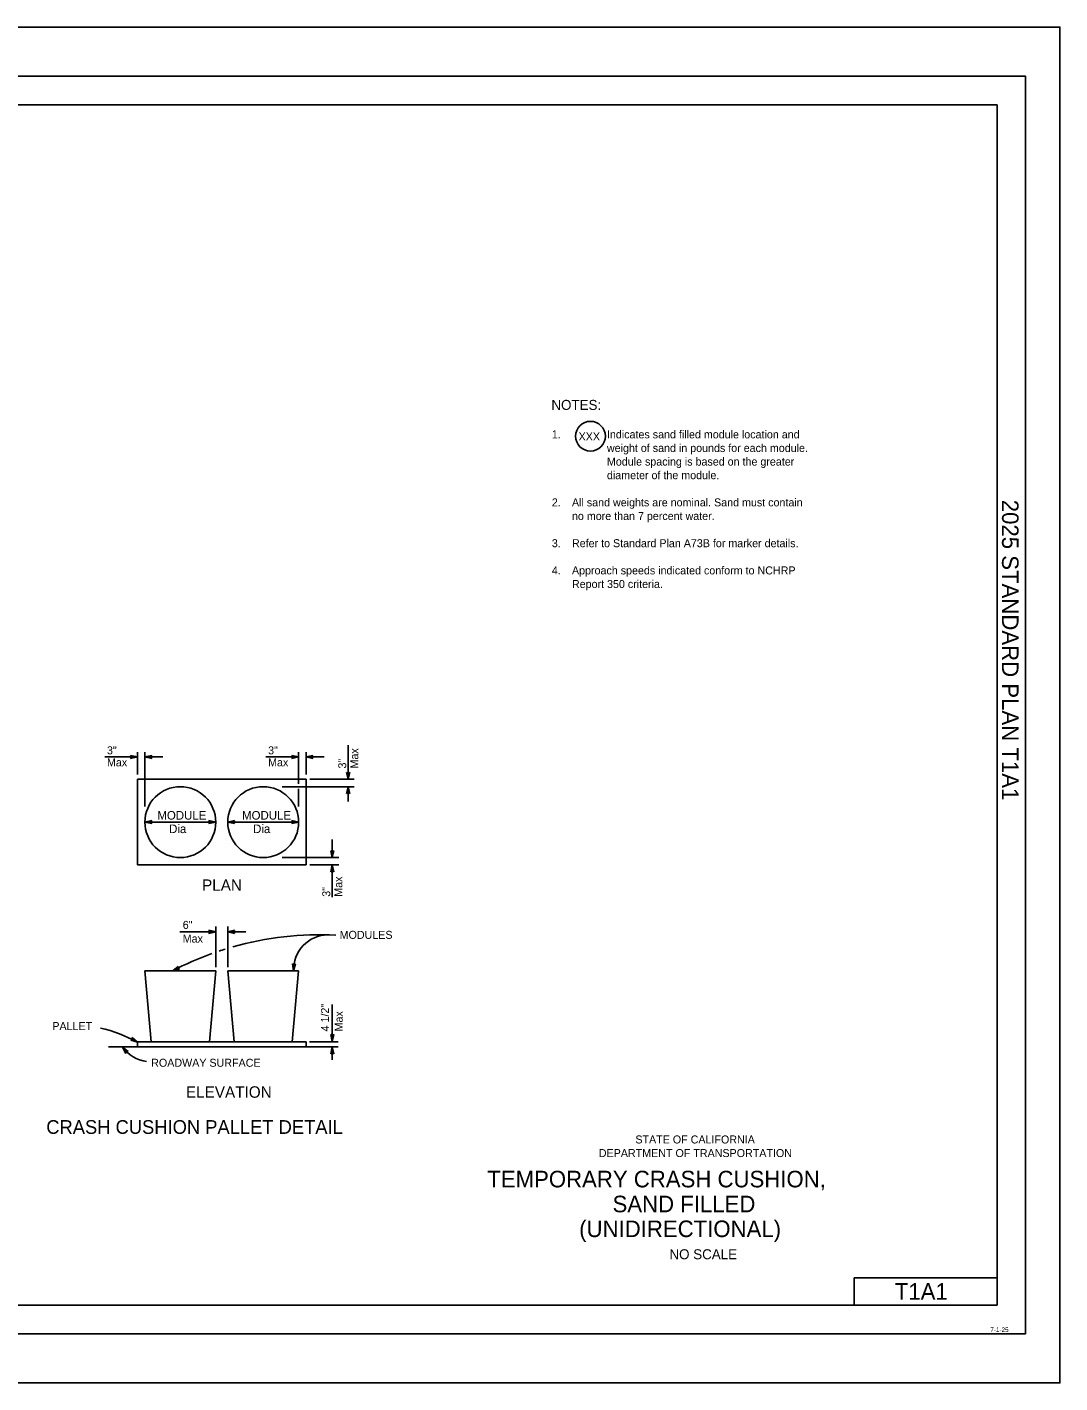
# Model space of a CAD drawing. Extents: x -894 to 866, y -472 to 714.
# Drawn here: x -38 to 866, y -472 to 714 of the extents above; entities that cross this region are included whole.
import ezdxf

# ---------------------------------------------------------------- set-up
doc = ezdxf.new("R2010")
doc.units = 0
for name, color, linetype in [('border_INSIDE-BORDER-anno', 7, 'Continuous'), ('border_PLOTTING-ELEMENTS', 7, 'Continuous'), ('border_rw_22x34_Cut_Lines', 7, 'Continuous'), ('border_SHEET', 7, 'Continuous'), ('border_WITHIN-BORDER-anno', 7, 'Continuous'), ('tcd_CRASH-CUSHION', 7, 'Continuous'), ('tcd_CRASH-CUSHION-anno', 7, 'Continuous')]:
    doc.layers.add(name, color=color, linetype=linetype)

msp = doc.modelspace()

# ---------------------------------------------------------------- linework, layer by layer
at = {"layer": 'border_PLOTTING-ELEMENTS'}
for points in [[(-894, -472.4), (866, -472.4), (866, 713.6), (-894, 713.6)], [(-864, 670.6), (836, 670.6), (836, -429.4), (-864, -429.4)]]:
    msp.add_lwpolyline(points, close=True, dxfattribs=at)
at = {"layer": 'border_rw_22x34_Cut_Lines'}
msp.add_lwpolyline([(-864, 670.6), (836, 670.6), (836, -429.4), (-864, -429.4)], close=True, dxfattribs=at)
at = {"layer": 'border_SHEET'}
for p, q in [((-814, 645.6), (811, 645.6)), ((811, 645.6), (811, -404.4)), ((685.9, -404.4), (685.9, -380.4)), ((685.9, -380.4), (810.9, -380.4)), ((811, -404.4), (-814, -404.4))]:
    msp.add_line(p, q, dxfattribs=at)
at = {"layer": 'tcd_CRASH-CUSHION'}
for p, q in [((58.8, -19.4), (58.8, 55.6)), ((58.8, 55.6), (206.3, 55.6)), ((206.3, -19.4), (206.3, 55.6)), ((58.8, -19.4), (206.3, -19.4)), ((70.8, -174), (65.3, -112)), ((65.3, -112), (127.3, -112)), ((121.8, -174), (127.3, -112)), ((143.3, -174), (137.8, -112)), ((137.8, -112), (199.8, -112)), ((194.3, -174), (199.8, -112)), ((58.8, -178.5), (58.8, -174)), ((58.8, -174), (206.3, -174)), ((206.3, -178.5), (206.3, -174)), ((33.3, -178.5), (234.3, -178.5))]:
    msp.add_line(p, q, dxfattribs=at)
for centre in [(96.3, 18.1), (168.8, 18.1)]:
    msp.add_circle(centre, 31, dxfattribs=at)
at = {"layer": 'tcd_CRASH-CUSHION-anno'}
for p, q in [((243.2, 55.6), (243.2, 85.4)), ((58.8, 75.2), (30.2, 75.2)), ((53.6, 75.2), (52.8, 76.5)), ((52.8, 76.5), (52.8, 76.5)), ((52.8, 76.5), (58.8, 75.2)), ((58.8, 75.2), (52.8, 73.9)), ((52.8, 73.9), (53.6, 75.2)), ((52.8, 73.9), (52.8, 73.9)), ((53, 76.2), (57.4, 75.2)), ((57.4, 75.2), (53.1, 74.2)), ((56.1, 75.2), (53.2, 74.6)), ((53.3, 75.8), (56.1, 75.2)), ((53.4, 75.5), (54.7, 75.2)), ((54.7, 75.2), (53.5, 74.9)), ((58.8, 59.9), (58.8, 79.4)), ((58.8, 75.2), (58.8, 75.2)), ((65.3, 31.8), (65.3, 79.4)), ((65.3, 75.2), (71.3, 76.5)), ((81.1, 75.2), (65.3, 75.2)), ((71.3, 73.9), (65.3, 75.2)), ((65.3, 75.2), (65.3, 75.2)), ((66.7, 75.2), (71.1, 76.2)), ((71.1, 74.2), (66.7, 75.2)), ((68.1, 75.2), (70.9, 75.8)), ((70.9, 74.6), (68.1, 75.2)), ((69.5, 75.2), (70.7, 75.5)), ((70.7, 74.9), (69.5, 75.2)), ((71.3, 76.5), (70.5, 75.2)), ((70.5, 75.2), (71.3, 73.9)), ((71.3, 76.5), (71.3, 76.5)), ((71.3, 73.9), (71.3, 73.9)), ((199.8, 75.2), (171.2, 75.2)), ((194.6, 75.2), (193.8, 76.5)), ((193.8, 76.5), (193.8, 76.5)), ((193.8, 76.5), (199.8, 75.2)), ((199.8, 75.2), (193.8, 73.9)), ((193.8, 73.9), (194.6, 75.2)), ((193.8, 73.9), (193.8, 73.9)), ((194, 76.2), (198.5, 75.2)), ((198.4, 75.2), (194.1, 74.2)), ((197.1, 75.2), (194.2, 74.6)), ((194.3, 75.8), (197.1, 75.2)), ((194.5, 75.5), (195.7, 75.2)), ((195.7, 75.2), (194.5, 74.9)), ((199.8, 51.5), (199.8, 79.4)), ((199.8, 75.2), (199.8, 75.2)), ((206.3, 59.9), (206.3, 79.4)), ((206.3, 75.2), (212.3, 76.5)), ((222.1, 75.2), (206.3, 75.2)), ((212.3, 73.9), (206.3, 75.2)), ((206.3, 75.2), (206.3, 75.2)), ((207.7, 75.2), (212.1, 76.2)), ((212.1, 74.2), (207.7, 75.2)), ((209.1, 75.2), (211.9, 75.8)), ((211.9, 74.6), (209.1, 75.2)), ((210.5, 75.2), (211.7, 75.5)), ((211.7, 74.9), (210.5, 75.2)), ((212.3, 76.5), (211.5, 75.2)), ((211.5, 75.2), (212.3, 73.9)), ((212.3, 76.5), (212.3, 76.5)), ((212.3, 73.9), (212.3, 73.9)), ((243.2, 55.6), (241.8, 61.6)), ((241.8, 61.6), (241.8, 61.6)), ((241.8, 61.6), (243.2, 60.8)), ((243.2, 57), (242.2, 61.4)), ((243.2, 58.4), (242.6, 61.2)), ((243.2, 59.8), (242.9, 61)), ((243.2, 60.8), (244.5, 61.6)), ((244.5, 61.6), (243.2, 55.6)), ((244.2, 61.4), (243.2, 57)), ((243.8, 61.2), (243.2, 58.4)), ((243.5, 61), (243.2, 59.8)), ((244.5, 61.6), (244.5, 61.6)), ((185.3, 49.1), (248.5, 49.1)), ((209.5, 55.6), (248.5, 55.6)), ((241.8, 43.1), (243.2, 49.1)), ((242.2, 43.3), (243.2, 47.7)), ((243.2, 55.6), (243.2, 55.6)), ((243.2, 36.2), (243.2, 49.1)), ((243.2, 49.1), (243.2, 49.1)), ((243.2, 49.1), (244.5, 43.1)), ((243.2, 47.7), (244.1, 43.4)), ((199.8, 31.8), (199.8, 47.1)), ((243.2, 43.9), (241.8, 43.1)), ((241.8, 43.1), (241.8, 43.1)), ((242.6, 43.6), (243.2, 46.4)), ((242.9, 43.8), (243.2, 45)), ((243.2, 46.4), (243.8, 43.5)), ((243.2, 45), (243.4, 43.8)), ((244.5, 43.1), (243.2, 43.9)), ((244.5, 43.1), (244.5, 43.1)), ((65.3, 18.1), (71.3, 19.5)), ((127.3, 18.1), (65.3, 18.1)), ((71.3, 16.8), (65.3, 18.1)), ((65.3, 18.1), (65.3, 18.1)), ((66.7, 18.1), (71.1, 19.1)), ((71.1, 17.1), (66.7, 18.1)), ((68.1, 18.1), (70.9, 18.8)), ((70.9, 17.5), (68.1, 18.1)), ((69.5, 18.1), (70.7, 18.4)), ((70.7, 17.8), (69.5, 18.1)), ((71.3, 19.5), (70.5, 18.1)), ((70.5, 18.1), (71.3, 16.8)), ((71.3, 19.5), (71.3, 19.5)), ((71.3, 16.8), (71.3, 16.8)), ((122.1, 18.1), (121.3, 19.5)), ((121.3, 19.5), (121.3, 19.5)), ((121.3, 19.5), (127.3, 18.1)), ((127.3, 18.1), (121.3, 16.8)), ((121.3, 16.8), (122.1, 18.1)), ((121.3, 16.8), (121.3, 16.8)), ((121.5, 19.1), (125.9, 18.1)), ((125.9, 18.1), (121.5, 17.2)), ((124.5, 18.1), (121.7, 17.5)), ((121.8, 18.8), (124.5, 18.1)), ((121.9, 18.4), (123.2, 18.1)), ((123.2, 18.1), (122, 17.9)), ((127.3, 18.1), (127.3, 18.1)), ((137.8, 18.1), (143.8, 19.5)), ((199.8, 18.1), (137.8, 18.1)), ((143.8, 16.8), (137.8, 18.1)), ((137.8, 18.1), (137.8, 18.1)), ((139.2, 18.1), (143.6, 19.1)), ((143.6, 17.1), (139.2, 18.1)), ((140.6, 18.1), (143.4, 18.8)), ((143.4, 17.5), (140.6, 18.1)), ((142, 18.1), (143.2, 18.4)), ((143.2, 17.8), (142, 18.1)), ((143.8, 19.5), (143, 18.1)), ((143, 18.1), (143.8, 16.8)), ((143.8, 19.5), (143.8, 19.5)), ((143.8, 16.8), (143.8, 16.8)), ((194.6, 18.1), (193.8, 19.5)), ((193.8, 19.5), (193.8, 19.5)), ((193.8, 19.5), (199.8, 18.1)), ((199.8, 18.1), (193.8, 16.8)), ((193.8, 16.8), (194.6, 18.1)), ((193.8, 16.8), (193.8, 16.8)), ((194, 19.1), (198.5, 18.1)), ((198.4, 18.1), (194.1, 17.2)), ((197.1, 18.1), (194.2, 17.5)), ((194.3, 18.8), (197.1, 18.1)), ((194.5, 18.4), (195.7, 18.1)), ((195.7, 18.1), (194.5, 17.9)), ((199.8, 18.1), (199.8, 18.1)), ((229.3, -12.9), (229.3, 2.9)), ((229.3, -12.9), (228, -6.9)), ((228, -6.9), (228, -6.9)), ((228, -6.9), (229.3, -7.7)), ((229.3, -11.5), (228.4, -7.1)), ((229.3, -10.1), (228.7, -7.3)), ((229.3, -8.7), (229.1, -7.5)), ((229.3, -7.7), (230.7, -6.9)), ((230.7, -6.9), (229.3, -12.9)), ((230.3, -7.1), (229.3, -11.5)), ((229.9, -7.3), (229.3, -10.1)), ((229.6, -7.5), (229.3, -8.7)), ((230.7, -6.9), (230.7, -6.9)), ((185.3, -12.9), (235, -12.9)), ((209.5, -19.4), (235, -19.4)), ((228, -25.4), (229.3, -19.4)), ((228.3, -25.1), (229.3, -20.7)), ((228.7, -24.9), (229.3, -22.1)), ((229, -24.7), (229.3, -23.5)), ((229.3, -12.9), (229.3, -12.9)), ((229.3, -47.6), (229.3, -19.4)), ((229.3, -19.4), (229.3, -19.4)), ((229.3, -19.4), (230.7, -25.4)), ((229.3, -20.8), (230.3, -25.1)), ((229.3, -22.1), (229.9, -24.9)), ((229.3, -23.5), (229.6, -24.7)), ((229.3, -24.6), (228, -25.4)), ((228, -25.4), (228, -25.4)), ((230.7, -25.4), (229.3, -24.6)), ((230.7, -25.4), (230.7, -25.4)), ((96, -77.9), (127.3, -77.9)), ((122.1, -77.9), (121.3, -76.5)), ((121.3, -76.5), (121.3, -76.5)), ((121.3, -76.5), (127.3, -77.9)), ((127.3, -77.9), (121.3, -79.2)), ((121.3, -79.2), (122.1, -77.9)), ((121.3, -79.2), (121.3, -79.2)), ((121.5, -76.9), (125.9, -77.9)), ((125.9, -77.9), (121.5, -78.8)), ((124.5, -77.9), (121.7, -78.5)), ((121.8, -77.2), (124.5, -77.9)), ((121.9, -77.6), (123.2, -77.9)), ((123.2, -77.9), (122, -78.1)), ((127.3, -108.7), (127.3, -73.2)), ((127.3, -77.9), (127.3, -77.9)), ((137.8, -108.7), (137.8, -73.2)), ((137.8, -77.9), (143.8, -76.5)), ((143.8, -79.2), (137.8, -77.9)), ((137.8, -77.9), (137.8, -77.9)), ((137.8, -77.9), (153.7, -77.9)), ((139.2, -77.9), (143.6, -76.9)), ((143.6, -78.9), (139.2, -77.9)), ((140.6, -77.9), (143.4, -77.2)), ((143.4, -78.5), (140.6, -77.9)), ((142, -77.9), (143.2, -77.6)), ((143.2, -78.2), (142, -77.9)), ((143.8, -76.5), (143, -77.9)), ((143, -77.9), (143.8, -79.2)), ((143.8, -76.5), (143.8, -76.5)), ((143.8, -79.2), (143.8, -79.2)), ((195.4, -112), (194.4, -105.9)), ((194.4, -105.9), (194.4, -105.9)), ((194.4, -105.9), (195.7, -106.8)), ((195.5, -110.6), (194.7, -106.1)), ((195.5, -109.2), (195.1, -106.3)), ((197, -106), (195.4, -112)), ((195.6, -107.8), (195.4, -106.6)), ((196.7, -106.2), (195.5, -110.6)), ((196.3, -106.4), (195.5, -109.2)), ((195.9, -106.6), (195.6, -107.8)), ((195.7, -106.8), (197, -106)), ((197, -106), (197, -106)), ((89.6, -112), (94.4, -108.1)), ((95.6, -110.4), (89.6, -112)), ((89.6, -112), (89.6, -112)), ((90.9, -111.3), (94.3, -108.5)), ((95.2, -110.2), (90.9, -111.3)), ((92.1, -110.7), (94.3, -108.9)), ((94.9, -110), (92.1, -110.7)), ((93.3, -110.1), (94.3, -109.3)), ((94.6, -109.8), (93.3, -110.1)), ((94.4, -108.1), (94.3, -109.6)), ((94.3, -109.6), (95.6, -110.4)), ((94.4, -108.1), (94.4, -108.1)), ((95.6, -110.4), (95.6, -110.4)), ((195.4, -112), (195.4, -112)), ((229.3, -173.7), (229.3, -141.5)), ((52.9, -172.7), (54.3, -171.9)), ((58.8, -174.4), (52.9, -172.7)), ((52.9, -172.7), (52.9, -172.7)), ((57.6, -173.7), (53.3, -172.5)), ((56.4, -173.1), (53.6, -172.3)), ((55.2, -172.4), (54, -172.1)), ((54.3, -171.9), (54.2, -170.4)), ((54.2, -170.4), (54.2, -170.4)), ((54.2, -170.4), (58.8, -174.4)), ((54.2, -170.8), (57.6, -173.7)), ((54.2, -171.2), (56.4, -173.1)), ((54.2, -171.6), (55.2, -172.4)), ((58.8, -174.4), (58.8, -174.4)), ((209.2, -174), (234.3, -174)), ((229.3, -173.7), (228, -167.7)), ((228, -167.7), (228, -167.7)), ((228, -167.7), (229.3, -168.5)), ((229.3, -172.3), (228.4, -167.9)), ((229.3, -170.9), (228.7, -168.1)), ((229.3, -169.5), (229.1, -168.3)), ((229.3, -168.5), (230.7, -167.7)), ((230.7, -167.7), (229.3, -173.7)), ((230.3, -167.9), (229.3, -172.3)), ((229.9, -168.1), (229.3, -170.9)), ((229.6, -168.3), (229.3, -169.5)), ((229.3, -173.7), (229.3, -173.7)), ((230.7, -167.7), (230.7, -167.7)), ((48.5, -184.2), (45.8, -178.7)), ((45.8, -178.7), (45.8, -178.7)), ((45.8, -178.7), (50.6, -182.6)), ((48.6, -183.8), (46.7, -179.8)), ((46.7, -179.8), (50.2, -182.6)), ((48.8, -183.4), (47.5, -180.9)), ((47.5, -180.9), (49.8, -182.7)), ((48.9, -183.1), (48.4, -181.9)), ((48.4, -181.9), (49.4, -182.7)), ((49, -182.8), (48.5, -184.2)), ((48.5, -184.2), (48.5, -184.2)), ((50.6, -182.6), (49, -182.8)), ((50.6, -182.6), (50.6, -182.6)), ((228, -184.5), (229.3, -178.5)), ((229.3, -183.7), (228, -184.5)), ((228, -184.5), (228, -184.5)), ((228.3, -184.2), (229.3, -179.8)), ((228.7, -184), (229.3, -181.2)), ((229, -183.8), (229.3, -182.6)), ((229.3, -189.8), (229.3, -178.5)), ((229.3, -178.5), (229.3, -178.5)), ((229.3, -178.5), (230.7, -184.5)), ((229.3, -179.9), (230.3, -184.2)), ((229.3, -181.2), (229.9, -184)), ((229.3, -182.6), (229.6, -183.8)), ((230.7, -184.5), (229.3, -183.7)), ((230.7, -184.5), (230.7, -184.5))]:
    msp.add_line(p, q, dxfattribs=at)
msp.add_circle((455.2, 355.7), 13, dxfattribs=at)
for centre, radius, start, end in [((218.8, -360.9), 280.5, 87.2046, 105.8341), ((225.8, -110.9), 30.4, 90.9072, 181.9515), ((218.8, -360.9), 280.5, 107.2464, 108.4132), ((218.8, -360.9), 280.5, 109.7819, 117.4156), ((-4.5, -291.8), 133.4, 61.6666, 76.6003), ((70.6, -161.2), 30.4, 215.2258, 262.8466)]:
    msp.add_arc(centre, radius, start, end, dxfattribs=at)

# ---------------------------------------------------------------- texts
at = {"layer": 'border_INSIDE-BORDER-anno'}
for s, height, p in [('STATE OF CALIFORNIA', 7, (494.5, -263)), ('DEPARTMENT OF TRANSPORTATION', 7, (462.5, -274.9)), ('TEMPORARY CRASH CUSHION,', 14.5, (364.9, -301.4)), ('SAND FILLED', 14.5, (474.5, -323.2)), ('(UNIDIRECTIONAL)', 14.5, (445.3, -344.9)), ('NO SCALE', 8.75, (524.3, -364.3))]:
    msp.add_text(s, height=height, dxfattribs=at).set_placement(p)
at = {"layer": 'border_WITHIN-BORDER-anno'}
msp.add_text('2025 STANDARD PLAN T1A1', height=14.5, rotation=270, dxfattribs=at).set_placement((815.3, 300.1))
for s, height, p in [('T1A1', 14.5, (721.5, -399.7)), ('7-1-25', 4, (805.1, -427.9))]:
    msp.add_text(s, height=height, dxfattribs=at).set_placement(p)
at = {"layer": 'tcd_CRASH-CUSHION-anno'}
for s, height, p in [('NOTES:', 8.75, (421, 378.7)), ('1.', 7, (421.4, 353.8)), ('XXX', 7, (444.8, 352)), (' Indicates sand filled module location and', 7, (467, 353.8)), (' weight of sand in pounds for each module.', 7, (467, 341.9)), (' Module spacing is based on the greater', 7, (467, 330)), (' diameter of the module.', 7, (467, 318.1)), ('2.', 7, (421.4, 294.3)), ('All sand weights are nominal. Sand must contain', 7, (439, 294.3)), ('no more than 7 percent water.', 7, (439, 282.4)), ('3.', 7, (421.4, 258.6)), ('Refer to Standard Plan A73B for marker details.', 7, (439, 258.6)), ('4.', 7, (421.4, 234.8)), ('Approach speeds indicated conform to NCHRP ', 7, (439, 234.8)), ('Report 350 criteria.', 7, (439, 222.9)), ('3"', 7, (32.1, 77.4)), ('3"', 7, (173.1, 77.4)), ('Max', 7, (32.1, 66.9)), ('Max', 7, (173.1, 66.9)), ('MODULE', 7.5, (76.2, 20.3)), ('MODULE', 7.5, (150.3, 20.3)), ('Dia', 7.5, (86.5, 8.5)), ('Dia', 7.5, (160, 8.5)), ('PLAN', 10, (115.3, -42)), ('6"', 7, (98.4, -75.3)), ('Max', 7, (98.4, -87.3)), ('MODULES', 7, (235.7, -84)), ('PALLET', 7, (-15.7, -163.8)), ('ROADWAY SURFACE', 7, (70.8, -195.9)), ('ELEVATION', 10, (101.2, -223)), ('CRASH CUSHION PALLET DETAIL', 12, (-21, -254.6))]:
    msp.add_text(s, height=height, dxfattribs=at).set_placement(p)
for s, p in [('3"', (241.5, 65)), ('Max', (252, 65)), ('Max', (238, -47.2)), ('3"', (227.5, -47.2)), ('4 1/2"', (226.4, -165)), ('Max', (238.4, -165))]:
    msp.add_text(s, height=7, rotation=90, dxfattribs=at).set_placement(p)

doc.saveas('drawing.dxf')
